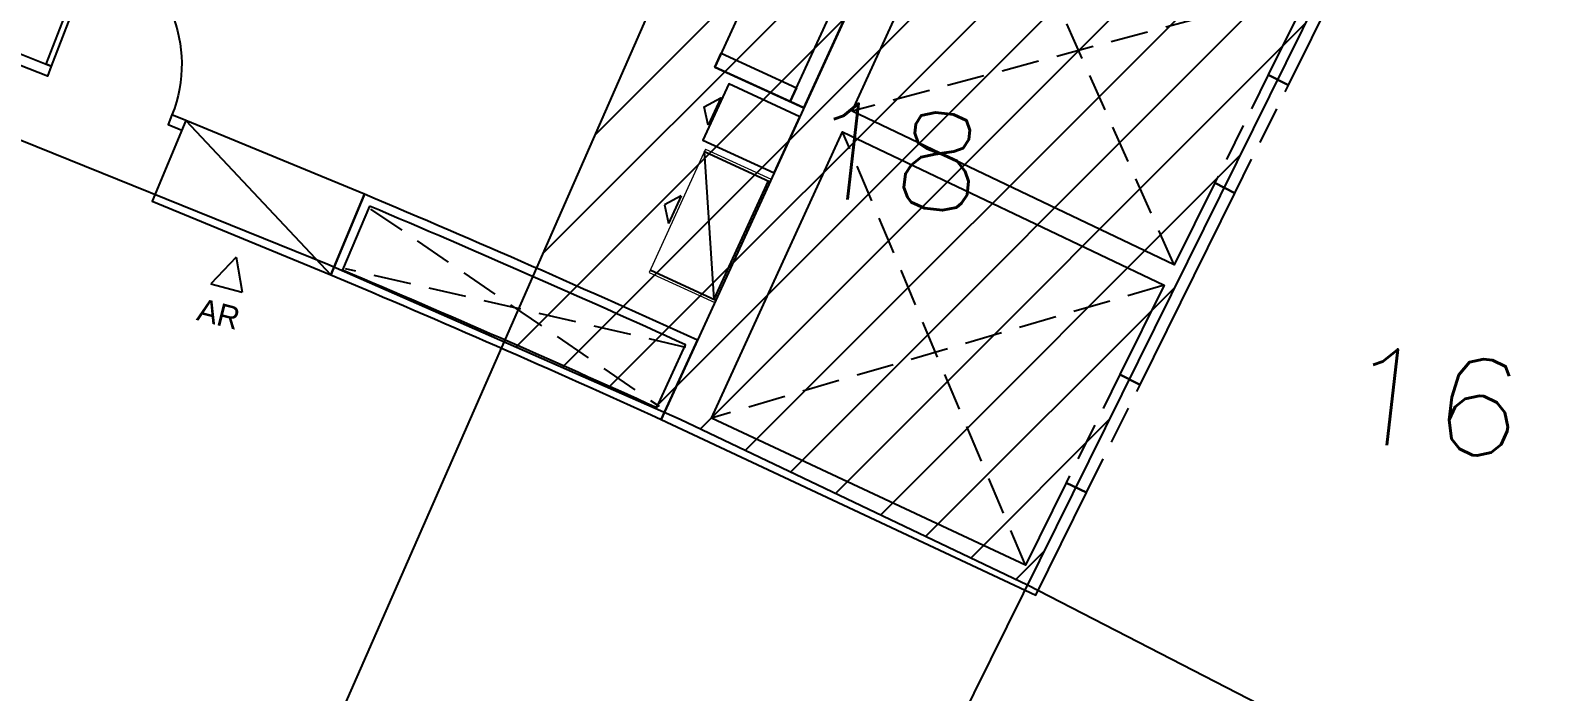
# Model space of a CAD drawing. Header units: millimetres. Extents: x -3 to 87.1, y -29 to 24.
# Drawn here: x 45.42 to 55.58, y 4 to 8.38 of the extents above; entities that cross this region are included whole.
import ezdxf
from ezdxf.enums import TextEntityAlignment as Align

# ---------------------------------------------------------------- set-up
doc = ezdxf.new("R2010")
doc.units = ezdxf.units.MM
doc.linetypes.add('HIDDEN', pattern=[0.375, 0.25, -0.125])
for name, color, linetype in [('AR-AR', 3, 'Continuous'), ('AR-ARC', 2, 'Continuous'), ('AR-ARMÁRIO', 2, 'Continuous'), ('AR-DIV', 2, 'Continuous'), ('AR-MOB', 2, 'Continuous'), ('AR-PAR-ALV', 5, 'Continuous'), ('AR-POR', 1, 'Continuous'), ('AR-PRJ', 1, 'HIDDEN'), ('AR-TXT', 2, 'Continuous'), ('MALHA PARA NUMERAÇÃO DE SALAS', 1, 'Continuous'), ('MOBILIÁRIO', 2, 'Continuous')]:
    doc.layers.add(name, color=color, linetype=linetype)
doc.styles.add('1-125', font='stylu.ttf', dxfattribs={"height": 0.2})
doc.styles.add('S20', font='simplex.shx', dxfattribs={"width": 1.1, "height": 0.2})

# ---------------------------------------------------------------- blocks, each defined once
blk = doc.blocks.new('numeracao de salas anexo2')
at = {"layer": 'MALHA PARA NUMERAÇÃO DE SALAS'}
h = blk.add_hatch(dxfattribs=at)
h.set_pattern_fill('ANSI31', color=256, scale=2.5, style=0)
h.set_pattern_definition([(45, (100.34865, 6.72668), (-0.2209709, 0.2209709), [])])
h.paths.add_polyline_path([(78.927, -20.555), (78, -19.715), (73.434, -24.754), (74.361, -25.594), (76.213, -27.272), (77.89, -28.792, -0.024814), (81.404, -22.799), (80.779, -22.233)])
h.paths.add_polyline_path([(79.491, -16.208), (84.057, -11.169), (82.205, -9.491), (81.279, -8.651), (76.713, -13.69)])
h.paths.add_polyline_path([(74.295, -16.358), (73.369, -15.519), (71.516, -13.84), (66.95, -18.879), (68.803, -20.558), (69.729, -21.397)])
h.paths.add_polyline_path([(73.934, -11.172), (78.5, -6.133), (76.423, -4.309), (75.358, -3.429), (71.029, -8.672), (72.014, -9.486)])
h.paths.add_polyline_path([(68.737, -11.448), (67.795, -10.67), (65.863, -9.172), (61.779, -14.609), (63.546, -15.979), (64.408, -16.691)])
h.paths.add_polyline_path([(62.875, -7.046), (61.865, -6.357), (59.804, -5.043), (56.237, -10.833), (58.123, -12.035), (59.047, -12.664)])
h.paths.add_polyline_path([(56.634, -3.201), (55.565, -2.608), (53.391, -1.489), (50.372, -7.582), (52.36, -8.605), (53.338, -9.147)])
h.paths.add_polyline_path([(50.065, 0.055), (48.946, 0.547), (46.679, 1.461), (44.232, -4.883), (46.306, -5.72), (47.33, -6.17)])
h.paths.add_polyline_path([(43.226, 2.693), (42.066, 3.08), (39.725, 3.782), (39.723, 3.782), (37.871, -2.76), (40.013, -3.403), (41.073, -3.757)])
h.paths.add_polyline_path([(36.172, 4.691), (34.985, 4.969), (32.586, 5.454), (31.342, -1.231), (33.533, -1.674), (34.622, -1.929)])
h.paths.add_polyline_path([(28.967, 6.042), (27.755, 6.201), (25.324, 6.463), (24.699, -0.308), (26.922, -0.548), (28.03, -0.702)])
h.paths.add_polyline_path([(21.666, 6.716), (20.444, 6.763), (18, 6.8), (18, 0), (20.236, -0.034), (21.353, -0.086)])
h.paths.add_polyline_path([(14.25, 6.8), (10.5, 6.8), (10.5, 0), (14.25, 0)])
h.paths.add_polyline_path([(6.75, 6.8), (3, 6.8), (3, 0), (6.75, 0)])
h.paths.add_polyline_path([(10.5, 10.4), (10.5, 17.2), (6.75, 17.2), (6.75, 10.4)])
h.paths.add_polyline_path([(14.25, 10.4), (15.5, 10.4), (18, 10.4), (18, 17.2), (14.25, 17.2)])
h.paths.add_polyline_path([(26.28, 16.819), (23.524, 17.03), (22.144, 17.094), (21.831, 10.302), (23.107, 10.243), (25.655, 10.048)])
h.paths.add_polyline_path([(33.245, 8.993), (34.489, 15.678), (31.765, 16.142), (30.396, 16.332), (29.461, 9.598), (30.726, 9.422)])
h.paths.add_polyline_path([(38.237, 7.904), (40.703, 7.246), (42.555, 13.789), (39.889, 14.501), (38.544, 14.816), (36.993, 8.196)])
h.paths.add_polyline_path([(45.577, 5.703), (47.975, 4.82), (50.422, 11.165), (47.828, 12.119), (46.517, 12.557), (44.365, 6.107)])
h.paths.add_polyline_path([(54.99, 1.737), (58.01, 7.829), (55.515, 9.019), (54.25, 9.575), (51.514, 3.35), (52.683, 2.836)])
h.paths.add_polyline_path([(68.025, -6.293), (72.108, -0.856), (69.873, 0.769), (68.731, 1.548), (64.902, -4.071), (65.958, -4.791)])
h.paths.add_polyline_path([(76.561, -24.818), (77.711, -24.951), (77.821, -23.997), (76.671, -23.864)], flags=24)
h.paths.add_polyline_path([(78.739, -13.55), (80.222, -13.722), (80.332, -12.768), (78.849, -12.596)], flags=24)
h.paths.add_polyline_path([(69.31, -18.502), (70.761, -18.67), (70.871, -17.716), (69.421, -17.549)], flags=24)
h.paths.add_polyline_path([(73.34, -8.308), (74.791, -8.476), (74.901, -7.522), (73.451, -7.355)], flags=24)
h.paths.add_polyline_path([(64.18, -13.723), (65.597, -13.886), (65.707, -12.933), (64.29, -12.769)], flags=24)
h.paths.add_polyline_path([(58.329, -9.683), (59.646, -9.835), (59.756, -8.882), (58.439, -8.729)], flags=24)
h.paths.add_polyline_path([(52.435, -6.034), (53.752, -6.186), (53.862, -5.232), (52.545, -5.08)], flags=24)
h.paths.add_polyline_path([(46.228, -3.039), (47.379, -3.172), (47.489, -2.219), (46.338, -2.086)], flags=24)
h.paths.add_polyline_path([(39.693, -0.644), (41.144, -0.811), (41.254, 0.142), (39.804, 0.31)], flags=24)
h.paths.add_polyline_path([(32.845, 0.986), (34.262, 0.823), (34.372, 1.776), (32.955, 1.94)], flags=24)
h.paths.add_polyline_path([(26.091, 2.326), (27.541, 2.159), (27.652, 3.112), (26.201, 3.28)], flags=24)
h.paths.add_polyline_path([(19.093, 2.686), (20.543, 2.518), (20.654, 3.472), (19.203, 3.64)], flags=24)
h.paths.add_polyline_path([(11.748, 2.729), (12.898, 2.596), (13.008, 3.55), (11.858, 3.683)], flags=24)
h.paths.add_polyline_path([(4.098, 2.746), (5.548, 2.579), (5.658, 3.532), (4.208, 3.7)], flags=24)
h.paths.add_polyline_path([(7.848, 12.946), (9.298, 12.779), (9.408, 13.732), (7.958, 13.9)], flags=24)
h.paths.add_polyline_path([(15.348, 12.946), (16.798, 12.779), (16.908, 13.732), (15.458, 13.9)], flags=24)
h.paths.add_polyline_path([(23.065, 12.526), (24.549, 12.355), (24.659, 13.308), (23.175, 13.48)], flags=24)
h.paths.add_polyline_path([(31.093, 11.335), (32.543, 11.168), (32.653, 12.121), (31.203, 12.289)], flags=24)
h.paths.add_polyline_path([(38.744, 9.676), (40.161, 9.513), (40.271, 10.466), (38.855, 10.63)], flags=24)
h.paths.add_polyline_path([(46.236, 7.202), (47.686, 7.035), (47.796, 7.988), (46.346, 8.156)], flags=24)
h.paths.add_polyline_path([(53.388, 4.184), (54.705, 4.031), (54.815, 4.985), (53.498, 5.137)], flags=24)
h.paths.add_polyline_path([(67.164, -3.639), (68.481, -3.791), (68.591, -2.837), (67.274, -2.685)], flags=24)
for p, q in [((45.964, -9.276), (55.621, 12.694)), ((48.862, -10.628), (59.519, 10.876))]:
    blk.add_line(p, q, dxfattribs=at)
blk.add_lwpolyline([(59.496, -0.672), (57.262, 0.567), (54.99, 1.737), (52.683, 2.836), (50.344, 3.864), (47.975, 4.82), (45.577, 5.703), (43.153, 6.512), (40.706, 7.246), (38.237, 7.904), (35.754, 8.486), (35.754, 8.486), (33.245, 8.993), (30.726, 9.422), (28.195, 9.774), (25.655, 10.048), (23.107, 10.243), (20.555, 10.361), (18, 10.4), (15.5, 10.4), (13, 10.4), (10.5, 10.4), (0, 10.4)], dxfattribs=at)
at = {"layer": 'MALHA PARA NUMERAÇÃO DE SALAS', "color": 2, "style": 'S20', "width": 1.1}
for s, p in [('18', (54.065, 4.266)), ('16', (57.645, 2.635))]:
    blk.add_text(s, height=0.64, rotation=353.41, dxfattribs=at).set_placement(p, align=Align.CENTER)
blk = doc.blocks.new('A$C009E3A51')
blk.add_blockref('numeracao de salas anexo2', (-3.157, 0.008))
blk = doc.blocks.new('portas')
at = {"color": 2}
blk.add_lwpolyline([(-0.07, 0), (0.83, 0), (0.83, 0.035), (-0.07, 0.035)], close=True, dxfattribs=at)
at = {"color": 1, "linetype": 'Continuous'}
blk.add_arc((-0.071, -0.001), 0.901, 2.3072, 90.6978, dxfattribs=at)
blk = doc.blocks.new('ANEXO III_TERREO$0$AA90')
at = {"color": 1}
for p, q in [((375.499, 58.271), (375.599, 58.346)), ((375.599, 58.346), (375.699, 58.271)), ((375.167, 58.253), (375.167, 57.773)), ((376.031, 57.785), (375.167, 58.253)), ((375.499, 58.271), (375.699, 58.271)), ((376.031, 58.253), (376.031, 57.773)), ((376.031, 57.785), (375.167, 57.785))]:
    blk.add_line(p, q, dxfattribs=at)
at = {"color": 2, "linetype": 'Continuous', "lineweight": 15}
for p, q in [((375.149, 58.253), (375.149, 57.773)), ((375.149, 58.253), (376.049, 58.253)), ((376.049, 58.253), (376.049, 57.773)), ((376.049, 58.253), (376.049, 57.773)), ((376.049, 58.253), (376.049, 57.773)), ((376.049, 57.773), (375.149, 57.773))]:
    blk.add_line(p, q, dxfattribs=at)
blk = doc.blocks.new('poltrona')
at = {"layer": 'AR-TXT'}
blk.add_lwpolyline([(634.415, 348.177), (635.185, 348.177), (635.185, 347.527), (634.415, 347.527)], close=True, dxfattribs=at)
for points in [[(634.415, 348.177), (634.415, 348.077), (635.185, 348.077), (635.185, 348.177), (634.415, 348.177)], [(634.415, 348.077), (634.415, 347.527), (634.515, 347.527), (634.515, 348.077), (634.415, 348.077)], [(635.185, 348.077), (635.185, 347.527), (635.085, 347.527), (635.085, 348.077), (635.185, 348.077)]]:
    blk.add_lwpolyline(points, dxfattribs=at)
blk = doc.blocks.new('SETA')
for p, q in [((727.4646, 142.996), (727.2387, 142.9713)), ((727.2387, 142.9713), (727.3526, 142.8069)), ((727.4646, 142.996), (727.3526, 142.8069))]:
    blk.add_line(p, q)

msp = doc.modelspace()

# ---------------------------------------------------------------- linework, layer by layer
at = {"layer": 'AR-ARMÁRIO', "transparency": 33554687}
msp.add_lwpolyline([(47.635, 7.298), (46.448, 7.788), (46.224, 7.253), (47.41, 6.764), (47.635, 7.298)], dxfattribs=at)
at = {"layer": 'AR-ARMÁRIO', "color": 1, "transparency": 33554687}
msp.add_lwpolyline([(46.448, 7.787), (47.41, 6.764)], dxfattribs=at)
at = {"layer": 'AR-ARMÁRIO', "transparency": 33554687}
msp.add_lwpolyline([(47.635, 7.298), (47.41, 6.764, -0.007089), (49.605, 5.804), (49.846, 6.329, 0.00722)], format="xyb", close=True, dxfattribs=at)
msp.add_lwpolyline([(47.635, 7.298), (47.41, 6.764, -0.007089), (49.605, 5.804), (49.846, 6.329, 0.00722)], format="xyb", close=True, dxfattribs=at)
at = {"layer": 'AR-ARMÁRIO', "color": 1, "transparency": 33554687}
msp.add_lwpolyline([(47.667, 7.22), (47.488, 6.796, -0.006735), (49.575, 5.883), (49.766, 6.299, 0.006861)], format="xyb", close=True, dxfattribs=at)
msp.add_lwpolyline([(47.667, 7.22), (47.488, 6.796, -0.006735), (49.575, 5.883), (49.766, 6.299, 0.006861)], format="xyb", close=True, dxfattribs=at)
at = {"layer": 'AR-DIV', "transparency": 33554687}
for p, q in [((46.448, 7.788), (46.356, 7.826)), ((47.635, 7.298), (47.608, 7.234))]:
    msp.add_line(p, q, dxfattribs=at)
for points in [[(45.255, 8.267), (45.554, 8.148), (45.529, 8.082), (45.231, 8.2)], [(46.356, 7.826), (46.331, 7.76), (46.421, 7.723)]]:
    msp.add_lwpolyline(points, dxfattribs=at)
at = {"layer": 'AR-PAR-ALV', "transparency": 33554687}
for points in [[(52.64, 12.43), (49.605, 5.804), (52.092, 4.638), (52.429, 5.318), (52.294, 5.384), (52.023, 4.836), (49.939, 5.813), (50.809, 7.713), (52.944, 6.695), (52.65, 6.101), (52.784, 6.034), (53.414, 7.306), (53.28, 7.373), (53.011, 6.83), (50.872, 7.849), (51.725, 9.713)], [(53.921, 8.666), (53.635, 8.09), (53.77, 8.023), (54.391, 9.277)]]:
    msp.add_lwpolyline(points, dxfattribs=at)
at = {"layer": 'AR-PRJ', "color": 1, "transparency": 33554687}
for p, q in [((47.675, 7.2), (49.59, 5.891)), ((47.675, 7.2), (49.59, 5.891)), ((49.769, 6.282), (47.508, 6.804)), ((49.769, 6.282), (47.508, 6.804))]:
    msp.add_line(p, q, dxfattribs=at)
at = {"layer": 'AR-PRJ', "color": 1, "linetype": 'HIDDEN', "transparency": 33554687}
for points in [[(53.011, 6.83), (51.725, 9.713)], [(53.921, 8.666), (50.872, 7.849)], [(52.023, 4.836), (50.809, 7.713)], [(52.944, 6.695), (49.939, 5.813)]]:
    msp.add_lwpolyline(points, dxfattribs=at)
for points in [[(53.77, 8.023), (53.635, 8.09), (53.28, 7.373), (53.414, 7.306)], [(52.784, 6.034), (52.65, 6.101), (52.294, 5.384), (52.429, 5.318)]]:
    msp.add_lwpolyline(points, close=True, dxfattribs=at)
at = {"layer": 'MOBILIÁRIO', "transparency": 33554687}
msp.add_lwpolyline([(50.525, 7.813), (50.053, 8.03), (49.882, 7.657), (50.355, 7.44), (50.525, 7.813)], dxfattribs=at)
at = {"layer": 'MOBILIÁRIO', "color": 1, "transparency": 33554687}
msp.add_lwpolyline([(49.917, 7.757), (49.89, 7.879), (50, 7.939)], close=True, dxfattribs=at)

# ---------------------------------------------------------------- block references
at = {"layer": 'AR-AR', "transparency": 33554687, "xscale": 1.074500721242693, "yscale": 1.074500721242693, "zscale": 1.074500721242693, "rotation": 40.33946174563637}
msp.add_blockref('SETA', (-449.558, -616.215), dxfattribs=at)
at = {"layer": 'AR-MOB', "transparency": 33554687, "xscale": -1, "rotation": 245.3945138888903}
msp.add_blockref('poltrona', (-530.159, -423.966), dxfattribs=at)
at = {"layer": 'AR-POR', "linetype": 'Continuous', "transparency": 33554457, "xscale": -1, "rotation": 248.8857841263671}
msp.add_blockref('portas', (45.546, 8.226), dxfattribs=at)
at = {"layer": 'MALHA PARA NUMERAÇÃO DE SALAS', "color": 6, "transparency": 33554687}
msp.add_blockref('A$C009E3A51', (0.204, 2.959), dxfattribs=at)
at = {"layer": 'MOBILIÁRIO', "transparency": 33554457, "extrusion": (-1.11344e-16, 5.09904e-17, -1), "rotation": 294.6054861111096}
msp.add_blockref('ANEXO III_TERREO$0$AA90', (-259.062, 324.427), dxfattribs=at)

# ---------------------------------------------------------------- texts
at = {"layer": 'AR-ARC', "color": 2, "transparency": 33554687, "style": '1-125'}
msp.add_text('AR', height=0.15, rotation=345.9019, dxfattribs=at).set_placement((46.513, 6.465))

doc.saveas('drawing.dxf')
